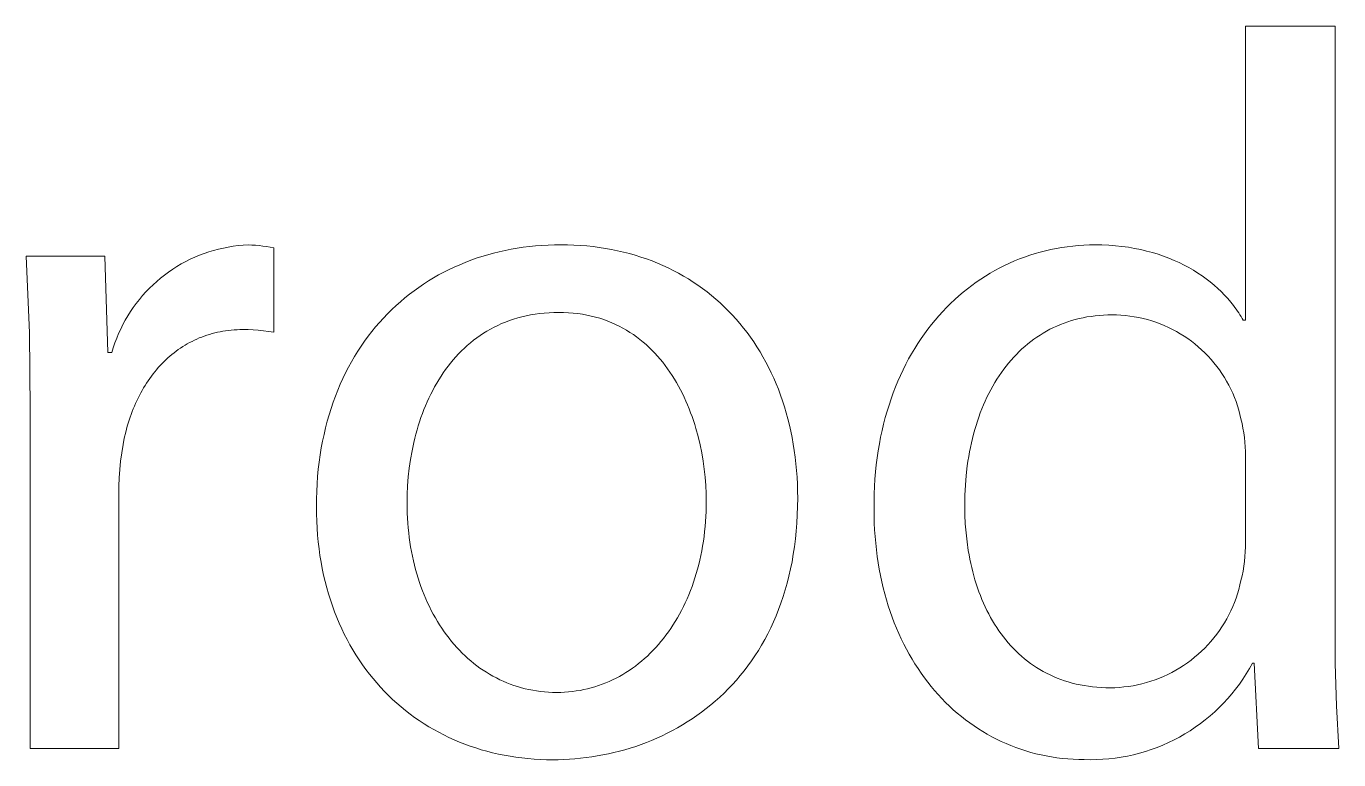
# Model space of a CAD drawing. Header units: millimetres. Extents: x -1576 to 3664, y -445 to 3215.
# Drawn here: x 1761.6 to 1829.3, y -215.4 to -177.6 of the extents above; entities that cross this region are included whole.
import ezdxf

# ---------------------------------------------------------------- set-up
doc = ezdxf.new("R2010")
doc.units = ezdxf.units.MM
doc.header["$MEASUREMENT"] = 0
doc.layers.add('Domyślny', color=7, linetype='Continuous', true_color=0x000000)

msp = doc.modelspace()

# ---------------------------------------------------------------- linework, layer by layer
at = {"layer": 'Domyślny', "color": 18, "lineweight": 15, "true_color": 0x000000}
for p, q in [((1824.467, -192.714), (1824.467, -177.551)), ((1824.467, -177.551), (1829.091, -177.551)), ((1829.091, -177.551), (1829.091, -208.226)), ((1761.789, -193.363), (1761.619, -189.404)), ((1761.619, -189.404), (1765.668, -189.404)), ((1765.668, -189.404), (1765.825, -194.377)), ((1770.307, -189.461), (1770.546, -189.361)), ((1770.546, -189.361), (1770.788, -189.27)), ((1770.788, -189.27), (1771.033, -189.186)), ((1771.033, -189.186), (1771.281, -189.111)), ((1771.281, -189.111), (1771.531, -189.045)), ((1771.531, -189.045), (1771.783, -188.987)), ((1771.783, -188.987), (1772.037, -188.938)), ((1772.037, -188.938), (1772.293, -188.897)), ((1772.293, -188.897), (1772.55, -188.865)), ((1772.55, -188.865), (1772.807, -188.842)), ((1772.807, -188.842), (1773.066, -188.828)), ((1773.066, -188.828), (1773.255, -188.833)), ((1773.255, -188.833), (1773.443, -188.844)), ((1773.443, -188.844), (1773.631, -188.86)), ((1773.631, -188.86), (1773.818, -188.883)), ((1773.818, -188.883), (1774.005, -188.911)), ((1774.005, -188.911), (1774.19, -188.945)), ((1774.19, -188.945), (1774.375, -188.985)), ((1774.375, -188.985), (1774.375, -193.33)), ((1784.82, -189.518), (1785.112, -189.423)), ((1785.112, -189.423), (1785.407, -189.334)), ((1785.407, -189.334), (1785.706, -189.252)), ((1785.706, -189.252), (1786.007, -189.177)), ((1786.007, -189.177), (1786.312, -189.109)), ((1786.312, -189.109), (1786.619, -189.048)), ((1786.619, -189.048), (1786.93, -188.995)), ((1786.93, -188.995), (1787.243, -188.948)), ((1787.243, -188.948), (1787.559, -188.908)), ((1787.559, -188.908), (1787.877, -188.875)), ((1787.877, -188.875), (1788.198, -188.85)), ((1788.198, -188.85), (1788.521, -188.832)), ((1788.521, -188.832), (1788.847, -188.821)), ((1788.847, -188.821), (1789.175, -188.817)), ((1789.175, -188.817), (1789.515, -188.821)), ((1789.515, -188.821), (1789.851, -188.833)), ((1789.851, -188.833), (1790.184, -188.852)), ((1790.184, -188.852), (1790.514, -188.879)), ((1790.514, -188.879), (1790.839, -188.913)), ((1790.839, -188.913), (1791.161, -188.955)), ((1791.161, -188.955), (1791.479, -189.004)), ((1791.479, -189.004), (1791.794, -189.06)), ((1791.794, -189.06), (1792.104, -189.124)), ((1792.104, -189.124), (1792.41, -189.195)), ((1792.41, -189.195), (1792.712, -189.273)), ((1792.712, -189.273), (1793.01, -189.358)), ((1793.01, -189.358), (1793.304, -189.45)), ((1793.304, -189.45), (1793.594, -189.549)), ((1812.826, -189.548), (1813.089, -189.45)), ((1813.089, -189.45), (1813.355, -189.358)), ((1813.355, -189.358), (1813.624, -189.273)), ((1813.624, -189.273), (1813.895, -189.196)), ((1813.895, -189.196), (1814.168, -189.126)), ((1814.168, -189.126), (1814.443, -189.062)), ((1814.443, -189.062), (1814.721, -189.007)), ((1814.721, -189.007), (1815.001, -188.958)), ((1815.001, -188.958), (1815.283, -188.917)), ((1815.283, -188.917), (1815.567, -188.883)), ((1815.567, -188.883), (1815.853, -188.857)), ((1815.853, -188.857), (1816.14, -188.838)), ((1816.14, -188.838), (1816.429, -188.826)), ((1816.429, -188.826), (1816.719, -188.823)), ((1816.719, -188.823), (1817.077, -188.828)), ((1817.077, -188.828), (1817.428, -188.844)), ((1817.428, -188.844), (1817.772, -188.87)), ((1817.772, -188.87), (1818.108, -188.905)), ((1818.108, -188.905), (1818.437, -188.951)), ((1818.437, -188.951), (1818.758, -189.005)), ((1818.758, -189.005), (1819.072, -189.069)), ((1819.072, -189.069), (1819.378, -189.141)), ((1819.378, -189.141), (1819.677, -189.222)), ((1819.677, -189.222), (1819.969, -189.31)), ((1819.969, -189.31), (1820.252, -189.407)), ((1820.252, -189.407), (1820.529, -189.511)), ((1768.957, -190.224), (1769.171, -190.078)), ((1769.171, -190.078), (1769.389, -189.939)), ((1769.389, -189.939), (1769.612, -189.808)), ((1769.612, -189.808), (1769.84, -189.685)), ((1769.84, -189.685), (1770.071, -189.569)), ((1770.071, -189.569), (1770.307, -189.461)), ((1783.145, -190.235), (1783.414, -190.098)), ((1783.414, -190.098), (1783.688, -189.969)), ((1783.688, -189.969), (1783.966, -189.846)), ((1783.966, -189.846), (1784.247, -189.73)), ((1784.247, -189.73), (1784.532, -189.621)), ((1784.532, -189.621), (1784.82, -189.518)), ((1793.594, -189.549), (1793.879, -189.655)), ((1793.879, -189.655), (1794.16, -189.768)), ((1794.16, -189.768), (1794.437, -189.887)), ((1794.437, -189.887), (1794.709, -190.013)), ((1794.709, -190.013), (1794.976, -190.145)), ((1811.555, -190.146), (1811.803, -190.013)), ((1811.803, -190.013), (1812.054, -189.886)), ((1812.054, -189.886), (1812.309, -189.767)), ((1812.309, -189.767), (1812.566, -189.654)), ((1812.566, -189.654), (1812.826, -189.548)), ((1820.529, -189.511), (1820.797, -189.622)), ((1820.797, -189.622), (1821.057, -189.74)), ((1821.057, -189.74), (1821.31, -189.865)), ((1821.31, -189.865), (1821.555, -189.996)), ((1821.555, -189.996), (1821.792, -190.133)), ((1821.792, -190.133), (1822.021, -190.276)), ((1768.156, -190.879), (1768.348, -190.705)), ((1768.348, -190.705), (1768.545, -190.538)), ((1768.545, -190.538), (1768.749, -190.378)), ((1768.749, -190.378), (1768.957, -190.224)), ((1782.106, -190.845), (1782.359, -190.683)), ((1782.359, -190.683), (1782.617, -190.527)), ((1782.617, -190.527), (1782.879, -190.377)), ((1782.879, -190.377), (1783.145, -190.235)), ((1794.976, -190.145), (1795.239, -190.285)), ((1795.239, -190.285), (1795.498, -190.43)), ((1795.498, -190.43), (1795.752, -190.582)), ((1795.752, -190.582), (1796, -190.741)), ((1796, -190.741), (1796.245, -190.905)), ((1810.366, -190.912), (1810.597, -190.746)), ((1810.597, -190.746), (1810.831, -190.586)), ((1810.831, -190.586), (1811.069, -190.432)), ((1811.069, -190.432), (1811.31, -190.286)), ((1811.31, -190.286), (1811.555, -190.146)), ((1822.021, -190.276), (1822.242, -190.424)), ((1822.242, -190.424), (1822.455, -190.578)), ((1822.455, -190.578), (1822.659, -190.736)), ((1822.659, -190.736), (1822.856, -190.899)), ((1767.451, -191.636), (1767.618, -191.438)), ((1767.618, -191.438), (1767.791, -191.246)), ((1767.791, -191.246), (1767.97, -191.059)), ((1767.97, -191.059), (1768.156, -190.879)), ((1781.138, -191.56), (1781.373, -191.372)), ((1781.373, -191.372), (1781.613, -191.19)), ((1781.613, -191.19), (1781.857, -191.014)), ((1781.857, -191.014), (1782.106, -190.845)), ((1796.245, -190.905), (1796.484, -191.076)), ((1796.484, -191.076), (1796.718, -191.253)), ((1796.718, -191.253), (1796.947, -191.436)), ((1796.947, -191.436), (1797.172, -191.625)), ((1809.483, -191.643), (1809.698, -191.451)), ((1809.698, -191.451), (1809.916, -191.265)), ((1809.916, -191.265), (1810.139, -191.085)), ((1810.139, -191.085), (1810.366, -190.912)), ((1822.856, -190.899), (1823.044, -191.066)), ((1823.044, -191.066), (1823.224, -191.237)), ((1823.224, -191.237), (1823.396, -191.412)), ((1823.396, -191.412), (1823.56, -191.59)), ((1766.993, -192.263), (1767.139, -192.049)), ((1767.139, -192.049), (1767.291, -191.84)), ((1767.291, -191.84), (1767.451, -191.636)), ((1780.461, -192.163), (1780.682, -191.956)), ((1780.682, -191.956), (1780.907, -191.755)), ((1780.907, -191.755), (1781.138, -191.56)), ((1797.172, -191.625), (1797.391, -191.82)), ((1797.391, -191.82), (1797.605, -192.021)), ((1797.605, -192.021), (1797.813, -192.228)), ((1808.864, -192.258), (1809.066, -192.047)), ((1809.066, -192.047), (1809.272, -191.842)), ((1809.272, -191.842), (1809.483, -191.643)), ((1823.56, -191.59), (1823.715, -191.771)), ((1823.715, -191.771), (1823.789, -191.863)), ((1823.789, -191.863), (1823.861, -191.955)), ((1823.861, -191.955), (1823.931, -192.048)), ((1823.931, -192.048), (1823.999, -192.142)), ((1823.999, -192.142), (1824.065, -192.236)), ((1766.602, -192.934), (1766.725, -192.706)), ((1766.725, -192.706), (1766.855, -192.482)), ((1766.855, -192.482), (1766.993, -192.263)), ((1779.63, -193.055), (1779.83, -192.823)), ((1779.83, -192.823), (1780.035, -192.597)), ((1780.035, -192.597), (1780.245, -192.377)), ((1780.245, -192.377), (1780.461, -192.163)), ((1786.327, -192.803), (1786.127, -192.885)), ((1786.532, -192.726), (1786.327, -192.803)), ((1786.74, -192.655), (1786.532, -192.726)), ((1786.954, -192.591), (1786.74, -192.655)), ((1787.171, -192.532), (1786.954, -192.591)), ((1787.393, -192.481), (1787.171, -192.532)), ((1787.619, -192.435), (1787.393, -192.481)), ((1787.85, -192.397), (1787.619, -192.435)), ((1788.085, -192.365), (1787.85, -192.397)), ((1788.325, -192.34), (1788.085, -192.365)), ((1788.569, -192.322), (1788.325, -192.34)), ((1788.817, -192.311), (1788.569, -192.322)), ((1789.07, -192.307), (1788.817, -192.311)), ((1789.324, -192.311), (1789.07, -192.307)), ((1789.572, -192.323), (1789.324, -192.311)), ((1789.816, -192.342), (1789.572, -192.323)), ((1790.055, -192.369), (1789.816, -192.342)), ((1790.29, -192.404), (1790.055, -192.369)), ((1790.52, -192.445), (1790.29, -192.404)), ((1790.745, -192.494), (1790.52, -192.445)), ((1790.965, -192.549), (1790.745, -192.494)), ((1791.181, -192.612), (1790.965, -192.549)), ((1791.392, -192.681), (1791.181, -192.612)), ((1791.598, -192.756), (1791.392, -192.681)), ((1791.8, -192.838), (1791.598, -192.756)), ((1791.998, -192.926), (1791.8, -192.838)), ((1797.813, -192.228), (1798.017, -192.44)), ((1798.017, -192.44), (1798.215, -192.658)), ((1798.215, -192.658), (1798.408, -192.882)), ((1808.286, -192.929), (1808.474, -192.7)), ((1808.474, -192.7), (1808.667, -192.476)), ((1808.667, -192.476), (1808.864, -192.258)), ((1815.312, -192.793), (1815.123, -192.86)), ((1815.504, -192.732), (1815.312, -192.793)), ((1815.7, -192.676), (1815.504, -192.732)), ((1815.898, -192.626), (1815.7, -192.676)), ((1816.099, -192.582), (1815.898, -192.626)), ((1816.304, -192.543), (1816.099, -192.582)), ((1816.511, -192.51), (1816.304, -192.543)), ((1816.722, -192.483), (1816.511, -192.51)), ((1816.935, -192.462), (1816.722, -192.483)), ((1817.151, -192.447), (1816.935, -192.462)), ((1817.37, -192.438), (1817.151, -192.447)), ((1817.592, -192.435), (1817.37, -192.438)), ((1817.823, -192.438), (1817.592, -192.435)), ((1818.053, -192.449), (1817.823, -192.438)), ((1818.283, -192.468), (1818.053, -192.449)), ((1818.513, -192.494), (1818.283, -192.468)), ((1818.741, -192.529), (1818.513, -192.494)), ((1818.968, -192.571), (1818.741, -192.529)), ((1819.194, -192.621), (1818.968, -192.571)), ((1819.417, -192.679), (1819.194, -192.621)), ((1819.639, -192.744), (1819.417, -192.679)), ((1819.858, -192.817), (1819.639, -192.744)), ((1820.074, -192.897), (1819.858, -192.817)), ((1824.065, -192.236), (1824.129, -192.331)), ((1824.129, -192.331), (1824.19, -192.426)), ((1824.19, -192.426), (1824.25, -192.521)), ((1824.25, -192.521), (1824.307, -192.617)), ((1824.307, -192.617), (1824.362, -192.714)), ((1824.362, -192.714), (1824.467, -192.714)), ((1761.829, -197.325), (1761.789, -193.363)), ((1766.281, -193.641), (1766.38, -193.402)), ((1766.38, -193.402), (1766.487, -193.166)), ((1766.487, -193.166), (1766.602, -192.934)), ((1770.932, -193.481), (1770.8, -193.526)), ((1771.065, -193.438), (1770.932, -193.481)), ((1771.201, -193.399), (1771.065, -193.438)), ((1771.337, -193.364), (1771.201, -193.399)), ((1771.475, -193.331), (1771.337, -193.364)), ((1771.615, -193.302), (1771.475, -193.331)), ((1771.757, -193.276), (1771.615, -193.302)), ((1771.899, -193.253), (1771.757, -193.276)), ((1772.044, -193.234), (1771.899, -193.253)), ((1772.189, -193.218), (1772.044, -193.234)), ((1772.337, -193.206), (1772.189, -193.218)), ((1772.485, -193.197), (1772.337, -193.206)), ((1772.635, -193.192), (1772.485, -193.197)), ((1772.787, -193.19), (1772.635, -193.192)), ((1773.053, -193.192), (1772.787, -193.19)), ((1773.319, -193.203), (1773.053, -193.192)), ((1773.584, -193.222), (1773.319, -193.203)), ((1773.849, -193.25), (1773.584, -193.222)), ((1774.112, -193.285), (1773.849, -193.25)), ((1774.375, -193.33), (1774.112, -193.285)), ((1779.246, -193.538), (1779.435, -193.293)), ((1779.435, -193.293), (1779.63, -193.055)), ((1785.015, -193.499), (1784.845, -193.62)), ((1785.19, -193.383), (1785.015, -193.499)), ((1785.369, -193.273), (1785.19, -193.383)), ((1785.552, -193.168), (1785.369, -193.273)), ((1785.739, -193.068), (1785.552, -193.168)), ((1785.931, -192.974), (1785.739, -193.068)), ((1786.127, -192.885), (1785.931, -192.974)), ((1792.19, -193.02), (1791.998, -192.926)), ((1792.379, -193.119), (1792.19, -193.02)), ((1792.563, -193.225), (1792.379, -193.119)), ((1792.742, -193.336), (1792.563, -193.225)), ((1792.917, -193.452), (1792.742, -193.336)), ((1793.088, -193.574), (1792.917, -193.452)), ((1798.408, -192.882), (1798.595, -193.111)), ((1798.595, -193.111), (1798.777, -193.346)), ((1798.777, -193.346), (1798.953, -193.586)), ((1807.751, -193.655), (1807.924, -193.407)), ((1807.924, -193.407), (1808.103, -193.165)), ((1808.103, -193.165), (1808.286, -192.929)), ((1813.885, -193.473), (1813.721, -193.581)), ((1814.052, -193.37), (1813.885, -193.473)), ((1814.223, -193.272), (1814.052, -193.37)), ((1814.396, -193.179), (1814.223, -193.272)), ((1814.573, -193.092), (1814.396, -193.179)), ((1814.753, -193.009), (1814.573, -193.092)), ((1814.936, -192.932), (1814.753, -193.009)), ((1815.123, -192.86), (1814.936, -192.932)), ((1820.288, -192.984), (1820.074, -192.897)), ((1820.499, -193.079), (1820.288, -192.984)), ((1820.706, -193.181), (1820.499, -193.079)), ((1820.91, -193.289), (1820.706, -193.181)), ((1821.109, -193.405), (1820.91, -193.289)), ((1821.305, -193.528), (1821.109, -193.405)), ((1766.034, -194.377), (1766.108, -194.129)), ((1766.108, -194.129), (1766.191, -193.883)), ((1766.191, -193.883), (1766.281, -193.641)), ((1769.572, -194.147), (1769.458, -194.225)), ((1769.687, -194.072), (1769.572, -194.147)), ((1769.804, -193.999), (1769.687, -194.072)), ((1769.922, -193.93), (1769.804, -193.999)), ((1770.043, -193.863), (1769.922, -193.93)), ((1770.165, -193.799), (1770.043, -193.863)), ((1770.288, -193.739), (1770.165, -193.799)), ((1770.414, -193.681), (1770.288, -193.739)), ((1770.541, -193.626), (1770.414, -193.681)), ((1770.669, -193.575), (1770.541, -193.626)), ((1770.8, -193.526), (1770.669, -193.575)), ((1778.713, -194.308), (1778.885, -194.045)), ((1778.885, -194.045), (1779.063, -193.788)), ((1779.063, -193.788), (1779.246, -193.538)), ((1784.204, -194.151), (1784.054, -194.296)), ((1784.358, -194.011), (1784.204, -194.151)), ((1784.516, -193.876), (1784.358, -194.011)), ((1784.678, -193.745), (1784.516, -193.876)), ((1784.845, -193.62), (1784.678, -193.745)), ((1793.255, -193.701), (1793.088, -193.574)), ((1793.417, -193.833), (1793.255, -193.701)), ((1793.574, -193.969), (1793.417, -193.833)), ((1793.728, -194.11), (1793.574, -193.969)), ((1793.877, -194.256), (1793.728, -194.11)), ((1798.953, -193.586), (1799.123, -193.832)), ((1799.123, -193.832), (1799.288, -194.083)), ((1799.288, -194.083), (1799.447, -194.339)), ((1807.262, -194.435), (1807.42, -194.169)), ((1807.42, -194.169), (1807.583, -193.909)), ((1807.583, -193.909), (1807.751, -193.655)), ((1813.097, -194.061), (1812.949, -194.193)), ((1813.248, -193.934), (1813.097, -194.061)), ((1813.402, -193.812), (1813.248, -193.934)), ((1813.56, -193.694), (1813.402, -193.812)), ((1813.721, -193.581), (1813.56, -193.694)), ((1821.497, -193.657), (1821.305, -193.528)), ((1821.684, -193.792), (1821.497, -193.657)), ((1821.866, -193.934), (1821.684, -193.792)), ((1822.043, -194.082), (1821.866, -193.934)), ((1822.215, -194.236), (1822.043, -194.082)), ((1765.825, -194.377), (1766.034, -194.377)), ((1768.717, -194.848), (1768.618, -194.947)), ((1768.817, -194.751), (1768.717, -194.848)), ((1768.919, -194.657), (1768.817, -194.751)), ((1769.023, -194.565), (1768.919, -194.657)), ((1769.129, -194.476), (1769.023, -194.565)), ((1769.237, -194.39), (1769.129, -194.476)), ((1769.347, -194.306), (1769.237, -194.39)), ((1769.458, -194.225), (1769.347, -194.306)), ((1778.233, -195.131), (1778.387, -194.851)), ((1778.387, -194.851), (1778.547, -194.576)), ((1778.547, -194.576), (1778.713, -194.308)), ((1783.63, -194.754), (1783.496, -194.916)), ((1783.767, -194.597), (1783.63, -194.754)), ((1783.909, -194.444), (1783.767, -194.597)), ((1784.054, -194.296), (1783.909, -194.444)), ((1794.022, -194.406), (1793.877, -194.256)), ((1794.163, -194.56), (1794.022, -194.406)), ((1794.3, -194.719), (1794.163, -194.56)), ((1794.432, -194.881), (1794.3, -194.719)), ((1799.447, -194.339), (1799.601, -194.6)), ((1799.601, -194.6), (1799.748, -194.867)), ((1799.748, -194.867), (1799.89, -195.138)), ((1806.963, -194.983), (1807.11, -194.706)), ((1807.11, -194.706), (1807.262, -194.435)), ((1812.392, -194.765), (1812.262, -194.919)), ((1812.526, -194.615), (1812.392, -194.765)), ((1812.664, -194.47), (1812.526, -194.615)), ((1812.805, -194.329), (1812.664, -194.47)), ((1812.949, -194.193), (1812.805, -194.329)), ((1822.382, -194.395), (1822.215, -194.236)), ((1822.543, -194.561), (1822.382, -194.395)), ((1822.699, -194.731), (1822.543, -194.561)), ((1822.849, -194.907), (1822.699, -194.731)), ((1768.156, -195.481), (1768.069, -195.596)), ((1768.244, -195.37), (1768.156, -195.481)), ((1768.335, -195.26), (1768.244, -195.37)), ((1768.427, -195.153), (1768.335, -195.26)), ((1768.522, -195.049), (1768.427, -195.153)), ((1768.618, -194.947), (1768.522, -195.049)), ((1777.944, -195.709), (1778.086, -195.417)), ((1778.086, -195.417), (1778.233, -195.131)), ((1783.12, -195.422), (1783.003, -195.598)), ((1783.241, -195.249), (1783.12, -195.422)), ((1783.367, -195.081), (1783.241, -195.249)), ((1783.496, -194.916), (1783.367, -195.081)), ((1794.561, -195.047), (1794.432, -194.881)), ((1794.685, -195.216), (1794.561, -195.047)), ((1794.806, -195.389), (1794.685, -195.216)), ((1794.922, -195.566), (1794.806, -195.389)), ((1799.89, -195.138), (1800.025, -195.415)), ((1800.025, -195.415), (1800.155, -195.696)), ((1806.686, -195.555), (1806.821, -195.266)), ((1806.821, -195.266), (1806.963, -194.983)), ((1811.89, -195.406), (1811.773, -195.576)), ((1812.01, -195.239), (1811.89, -195.406)), ((1812.134, -195.077), (1812.01, -195.239)), ((1812.262, -194.919), (1812.134, -195.077)), ((1822.992, -195.088), (1822.849, -194.907)), ((1823.129, -195.274), (1822.992, -195.088)), ((1823.26, -195.464), (1823.129, -195.274)), ((1823.385, -195.658), (1823.26, -195.464)), ((1767.667, -196.2), (1767.593, -196.328)), ((1767.743, -196.075), (1767.667, -196.2)), ((1767.822, -195.952), (1767.743, -196.075)), ((1767.902, -195.831), (1767.822, -195.952)), ((1767.985, -195.712), (1767.902, -195.831)), ((1768.069, -195.596), (1767.985, -195.712)), ((1777.681, -196.311), (1777.809, -196.007)), ((1777.809, -196.007), (1777.944, -195.709)), ((1782.674, -196.146), (1782.572, -196.334)), ((1782.78, -195.96), (1782.674, -196.146)), ((1782.889, -195.777), (1782.78, -195.96)), ((1783.003, -195.598), (1782.889, -195.777)), ((1795.034, -195.745), (1794.922, -195.566)), ((1795.143, -195.928), (1795.034, -195.745)), ((1795.247, -196.113), (1795.143, -195.928)), ((1795.347, -196.301), (1795.247, -196.113)), ((1800.155, -195.696), (1800.278, -195.982)), ((1800.278, -195.982), (1800.395, -196.273)), ((1806.314, -196.454), (1806.432, -196.149)), ((1806.432, -196.149), (1806.556, -195.849)), ((1806.556, -195.849), (1806.686, -195.555)), ((1811.444, -196.112), (1811.341, -196.298)), ((1811.55, -195.929), (1811.444, -196.112)), ((1811.66, -195.751), (1811.55, -195.929)), ((1811.773, -195.576), (1811.66, -195.751)), ((1823.502, -195.857), (1823.385, -195.658)), ((1823.613, -196.06), (1823.502, -195.857)), ((1823.717, -196.266), (1823.613, -196.06)), ((1767.318, -196.859), (1767.255, -196.997)), ((1767.384, -196.723), (1767.318, -196.859)), ((1767.451, -196.59), (1767.384, -196.723)), ((1767.521, -196.458), (1767.451, -196.59)), ((1767.593, -196.328), (1767.521, -196.458)), ((1777.443, -196.935), (1777.559, -196.62)), ((1777.559, -196.62), (1777.681, -196.311)), ((1782.381, -196.721), (1782.291, -196.918)), ((1782.475, -196.526), (1782.381, -196.721)), ((1782.572, -196.334), (1782.475, -196.526)), ((1795.444, -196.491), (1795.347, -196.301)), ((1795.537, -196.684), (1795.444, -196.491)), ((1795.626, -196.879), (1795.537, -196.684)), ((1795.711, -197.077), (1795.626, -196.879)), ((1800.395, -196.273), (1800.506, -196.569)), ((1800.506, -196.569), (1800.611, -196.869)), ((1800.611, -196.869), (1800.709, -197.174)), ((1806.097, -197.082), (1806.203, -196.765)), ((1806.203, -196.765), (1806.314, -196.454)), ((1811.056, -196.878), (1810.968, -197.079)), ((1811.147, -196.681), (1811.056, -196.878)), ((1811.243, -196.487), (1811.147, -196.681)), ((1811.341, -196.298), (1811.243, -196.487)), ((1823.814, -196.475), (1823.717, -196.266)), ((1823.903, -196.688), (1823.814, -196.475)), ((1823.986, -196.904), (1823.903, -196.688)), ((1761.829, -214.792), (1761.829, -197.325)), ((1767.024, -197.569), (1766.972, -197.716)), ((1767.078, -197.423), (1767.024, -197.569)), ((1767.135, -197.279), (1767.078, -197.423)), ((1767.194, -197.137), (1767.135, -197.279)), ((1767.255, -196.997), (1767.194, -197.137)), ((1777.233, -197.582), (1777.335, -197.256)), ((1777.335, -197.256), (1777.443, -196.935)), ((1782.044, -197.525), (1781.969, -197.732)), ((1782.122, -197.32), (1782.044, -197.525)), ((1782.205, -197.118), (1782.122, -197.32)), ((1782.291, -196.918), (1782.205, -197.118)), ((1795.792, -197.276), (1795.711, -197.077)), ((1795.869, -197.477), (1795.792, -197.276)), ((1795.943, -197.679), (1795.869, -197.477)), ((1800.709, -197.174), (1800.801, -197.483)), ((1800.801, -197.483), (1800.887, -197.797)), ((1805.905, -197.731), (1805.998, -197.403)), ((1805.998, -197.403), (1806.097, -197.082)), ((1810.803, -197.49), (1810.726, -197.701)), ((1810.883, -197.283), (1810.803, -197.49)), ((1810.968, -197.079), (1810.883, -197.283)), ((1824.06, -197.122), (1823.986, -196.904)), ((1824.128, -197.343), (1824.06, -197.122)), ((1824.188, -197.566), (1824.128, -197.343)), ((1824.24, -197.791), (1824.188, -197.566)), ((1766.83, -198.17), (1766.747, -198.481)), ((1766.922, -197.866), (1766.83, -198.17)), ((1766.972, -197.716), (1766.922, -197.866)), ((1776.97, -198.595), (1777.05, -198.252)), ((1777.05, -198.252), (1777.138, -197.914)), ((1777.138, -197.914), (1777.233, -197.582)), ((1781.832, -198.152), (1781.768, -198.364)), ((1781.899, -197.941), (1781.832, -198.152)), ((1781.969, -197.732), (1781.899, -197.941)), ((1796.013, -197.883), (1795.943, -197.679)), ((1796.08, -198.089), (1796.013, -197.883)), ((1796.142, -198.295), (1796.08, -198.089)), ((1800.887, -197.797), (1800.966, -198.115)), ((1800.966, -198.115), (1801.038, -198.438)), ((1805.739, -198.401), (1805.819, -198.063)), ((1805.819, -198.063), (1805.905, -197.731)), ((1810.583, -198.132), (1810.518, -198.353)), ((1810.653, -197.915), (1810.583, -198.132)), ((1810.726, -197.701), (1810.653, -197.915)), ((1824.296, -198.029), (1824.24, -197.791)), ((1824.345, -198.269), (1824.296, -198.029)), ((1766.674, -198.799), (1766.61, -199.123)), ((1766.747, -198.481), (1766.674, -198.799)), ((1776.896, -198.944), (1776.97, -198.595)), ((1781.653, -198.795), (1781.601, -199.013)), ((1781.709, -198.579), (1781.653, -198.795)), ((1781.768, -198.364), (1781.709, -198.579)), ((1796.257, -198.711), (1796.142, -198.295)), ((1796.357, -199.13), (1796.257, -198.711)), ((1801.038, -198.438), (1801.104, -198.765)), ((1801.104, -198.765), (1801.163, -199.096)), ((1805.599, -199.092), (1805.666, -198.744)), ((1805.666, -198.744), (1805.739, -198.401)), ((1810.398, -198.803), (1810.344, -199.033)), ((1810.456, -198.577), (1810.398, -198.803)), ((1810.518, -198.353), (1810.456, -198.577)), ((1824.385, -198.51), (1824.345, -198.269)), ((1824.418, -198.752), (1824.385, -198.51)), ((1824.442, -198.995), (1824.418, -198.752)), ((1766.539, -199.549), (1766.483, -199.977)), ((1766.61, -199.123), (1766.539, -199.549)), ((1776.772, -199.657), (1776.83, -199.298)), ((1776.83, -199.298), (1776.896, -198.944)), ((1781.508, -199.452), (1781.429, -199.895)), ((1781.601, -199.013), (1781.508, -199.452)), ((1796.444, -199.551), (1796.357, -199.13)), ((1796.516, -199.972), (1796.444, -199.551)), ((1801.163, -199.096), (1801.216, -199.431)), ((1801.216, -199.431), (1801.261, -199.77)), ((1805.488, -199.803), (1805.54, -199.445)), ((1805.54, -199.445), (1805.599, -199.092)), ((1810.248, -199.501), (1810.205, -199.739)), ((1810.294, -199.265), (1810.248, -199.501)), ((1810.344, -199.033), (1810.294, -199.265)), ((1824.459, -199.239), (1824.442, -198.995)), ((1824.467, -199.484), (1824.459, -199.239)), ((1824.467, -199.728), (1824.467, -199.484)), ((1766.483, -199.977), (1766.441, -200.406)), ((1776.677, -200.392), (1776.72, -200.022)), ((1776.72, -200.022), (1776.772, -199.657)), ((1781.429, -199.895), (1781.366, -200.343)), ((1796.575, -200.393), (1796.516, -199.972)), ((1801.261, -199.77), (1801.3, -200.113)), ((1801.3, -200.113), (1801.332, -200.46)), ((1805.404, -200.535), (1805.442, -200.167)), ((1805.442, -200.167), (1805.488, -199.803)), ((1810.132, -200.223), (1810.075, -200.718)), ((1810.167, -199.979), (1810.132, -200.223)), ((1810.205, -199.739), (1810.167, -199.979)), ((1824.467, -204.143), (1824.467, -199.728)), ((1766.413, -200.837), (1766.4, -201.269)), ((1766.441, -200.406), (1766.413, -200.837)), ((1776.613, -201.149), (1776.641, -200.768)), ((1776.641, -200.768), (1776.677, -200.392)), ((1781.316, -200.793), (1781.281, -201.244)), ((1781.366, -200.343), (1781.316, -200.793)), ((1796.62, -200.811), (1796.575, -200.393)), ((1796.652, -201.227), (1796.62, -200.811)), ((1801.332, -200.46), (1801.357, -200.811)), ((1801.357, -200.811), (1801.375, -201.166)), ((1805.35, -201.286), (1805.374, -200.908)), ((1805.374, -200.908), (1805.404, -200.535)), ((1810.075, -200.718), (1810.035, -201.222)), ((1766.4, -201.269), (1766.4, -214.792)), ((1776.581, -201.926), (1776.593, -201.535)), ((1776.593, -201.535), (1776.613, -201.149)), ((1781.281, -201.244), (1781.26, -201.696)), ((1796.671, -201.638), (1796.652, -201.227)), ((1801.375, -201.166), (1801.385, -201.524)), ((1801.385, -201.524), (1801.389, -201.887)), ((1805.334, -201.67), (1805.35, -201.286)), ((1810.035, -201.222), (1810.01, -201.736)), ((1776.577, -202.323), (1776.581, -201.926)), ((1781.26, -201.696), (1781.253, -202.148)), ((1781.253, -202.148), (1781.255, -202.407)), ((1796.668, -202.575), (1796.675, -202.311)), ((1796.678, -202.044), (1796.671, -201.638)), ((1796.675, -202.311), (1796.678, -202.044)), ((1801.389, -201.887), (1801.384, -202.323)), ((1805.325, -202.45), (1805.326, -202.057)), ((1805.326, -202.057), (1805.334, -201.67)), ((1810.01, -201.736), (1810.002, -202.258)), ((1810.002, -202.258), (1810.009, -202.737)), ((1776.58, -202.696), (1776.577, -202.323)), ((1776.592, -203.065), (1776.58, -202.696)), ((1781.255, -202.407), (1781.262, -202.664)), ((1781.262, -202.664), (1781.274, -202.919)), ((1781.274, -202.919), (1781.29, -203.172)), ((1796.639, -203.097), (1796.656, -202.838)), ((1796.656, -202.838), (1796.668, -202.575)), ((1801.37, -202.751), (1801.347, -203.172)), ((1801.384, -202.323), (1801.37, -202.751)), ((1805.329, -202.811), (1805.325, -202.45)), ((1805.339, -203.167), (1805.329, -202.811)), ((1810.009, -202.737), (1810.031, -203.209)), ((1776.611, -203.429), (1776.592, -203.065)), ((1776.638, -203.789), (1776.611, -203.429)), ((1781.29, -203.172), (1781.31, -203.423)), ((1781.31, -203.423), (1781.336, -203.671)), ((1796.562, -203.861), (1796.592, -203.609)), ((1796.592, -203.609), (1796.618, -203.355)), ((1796.618, -203.355), (1796.639, -203.097)), ((1801.314, -203.585), (1801.273, -203.99)), ((1801.347, -203.172), (1801.314, -203.585)), ((1805.356, -203.52), (1805.339, -203.167)), ((1805.38, -203.869), (1805.356, -203.52)), ((1810.031, -203.209), (1810.067, -203.676)), ((1776.672, -204.145), (1776.638, -203.789)), ((1776.713, -204.495), (1776.672, -204.145)), ((1781.336, -203.671), (1781.365, -203.917)), ((1781.365, -203.917), (1781.399, -204.16)), ((1781.399, -204.16), (1781.437, -204.401)), ((1796.487, -204.357), (1796.527, -204.11)), ((1796.527, -204.11), (1796.562, -203.861)), ((1801.273, -203.99), (1801.223, -204.388)), ((1805.41, -204.214), (1805.38, -203.869)), ((1805.447, -204.555), (1805.41, -204.214)), ((1810.067, -203.676), (1810.119, -204.135)), ((1810.119, -204.135), (1810.184, -204.587)), ((1824.469, -204.394), (1824.467, -204.143)), ((1776.762, -204.842), (1776.713, -204.495)), ((1776.818, -205.183), (1776.762, -204.842)), ((1781.437, -204.401), (1781.48, -204.64)), ((1781.48, -204.64), (1781.526, -204.876)), ((1781.526, -204.876), (1781.577, -205.109)), ((1796.343, -205.079), (1796.395, -204.841)), ((1796.395, -204.841), (1796.443, -204.6)), ((1796.443, -204.6), (1796.487, -204.357)), ((1801.164, -204.779), (1801.097, -205.161)), ((1801.223, -204.388), (1801.164, -204.779)), ((1805.49, -204.892), (1805.447, -204.555)), ((1805.54, -205.224), (1805.49, -204.892)), ((1810.184, -204.587), (1810.223, -204.81)), ((1810.223, -204.81), (1810.265, -205.031)), ((1824.422, -205.145), (1824.446, -204.895)), ((1824.446, -204.895), (1824.462, -204.645)), ((1824.462, -204.645), (1824.469, -204.394)), ((1776.881, -205.52), (1776.818, -205.183)), ((1776.951, -205.852), (1776.881, -205.52)), ((1781.577, -205.109), (1781.633, -205.339)), ((1781.633, -205.339), (1781.692, -205.567)), ((1781.692, -205.567), (1781.755, -205.791)), ((1796.16, -205.773), (1796.225, -205.545)), ((1796.225, -205.545), (1796.286, -205.313)), ((1796.286, -205.313), (1796.343, -205.079)), ((1801.022, -205.537), (1800.938, -205.904)), ((1801.097, -205.161), (1801.022, -205.537)), ((1805.596, -205.553), (1805.54, -205.224)), ((1805.658, -205.877), (1805.596, -205.553)), ((1810.265, -205.031), (1810.311, -205.25)), ((1810.311, -205.25), (1810.36, -205.466)), ((1810.36, -205.466), (1810.413, -205.68)), ((1810.413, -205.68), (1810.47, -205.892)), ((1824.298, -205.888), (1824.348, -205.642)), ((1824.348, -205.642), (1824.39, -205.394)), ((1824.39, -205.394), (1824.422, -205.145)), ((1777.028, -206.179), (1776.951, -205.852)), ((1777.111, -206.501), (1777.028, -206.179)), ((1781.755, -205.791), (1781.822, -206.013)), ((1781.822, -206.013), (1781.894, -206.232)), ((1781.894, -206.232), (1781.969, -206.448)), ((1795.941, -206.439), (1796.018, -206.22)), ((1796.018, -206.22), (1796.091, -205.998)), ((1796.091, -205.998), (1796.16, -205.773)), ((1800.847, -206.264), (1800.748, -206.617)), ((1800.938, -205.904), (1800.847, -206.264)), ((1805.726, -206.197), (1805.658, -205.877)), ((1805.8, -206.512), (1805.726, -206.197)), ((1810.47, -205.892), (1810.53, -206.101)), ((1810.53, -206.101), (1810.594, -206.308)), ((1810.594, -206.308), (1810.662, -206.512)), ((1824.13, -206.59), (1824.189, -206.362)), ((1824.189, -206.362), (1824.24, -206.132)), ((1824.24, -206.132), (1824.298, -205.888)), ((1777.202, -206.819), (1777.111, -206.501)), ((1777.299, -207.131), (1777.202, -206.819)), ((1781.969, -206.448), (1782.048, -206.66)), ((1782.048, -206.66), (1782.131, -206.869)), ((1782.131, -206.869), (1782.218, -207.075)), ((1795.686, -207.075), (1795.775, -206.866)), ((1795.775, -206.866), (1795.86, -206.654)), ((1795.86, -206.654), (1795.941, -206.439)), ((1800.641, -206.963), (1800.527, -207.301)), ((1800.748, -206.617), (1800.641, -206.963)), ((1805.881, -206.823), (1805.8, -206.512)), ((1805.967, -207.13), (1805.881, -206.823)), ((1810.662, -206.512), (1810.733, -206.713)), ((1810.733, -206.713), (1810.808, -206.911)), ((1810.808, -206.911), (1810.887, -207.106)), ((1823.906, -207.261), (1823.988, -207.04)), ((1823.988, -207.04), (1824.063, -206.816)), ((1824.063, -206.816), (1824.13, -206.59)), ((1777.403, -207.439), (1777.299, -207.131)), ((1777.513, -207.741), (1777.403, -207.439)), ((1782.218, -207.075), (1782.309, -207.278)), ((1782.309, -207.278), (1782.403, -207.477)), ((1782.403, -207.477), (1782.502, -207.673)), ((1782.502, -207.673), (1782.603, -207.865)), ((1795.293, -207.872), (1795.397, -207.678)), ((1795.397, -207.678), (1795.497, -207.48)), ((1795.497, -207.48), (1795.593, -207.279)), ((1795.593, -207.279), (1795.686, -207.075)), ((1800.405, -207.631), (1800.276, -207.954)), ((1800.527, -207.301), (1800.405, -207.631)), ((1806.059, -207.431), (1805.967, -207.13)), ((1806.157, -207.729), (1806.059, -207.431)), ((1810.887, -207.106), (1810.969, -207.299)), ((1810.969, -207.299), (1811.055, -207.488)), ((1811.055, -207.488), (1811.145, -207.675)), ((1811.145, -207.675), (1811.238, -207.858)), ((1823.616, -207.905), (1823.72, -207.694)), ((1823.72, -207.694), (1823.817, -207.479)), ((1823.817, -207.479), (1823.906, -207.261)), ((1777.629, -208.038), (1777.513, -207.741)), ((1777.752, -208.33), (1777.629, -208.038)), ((1777.881, -208.617), (1777.752, -208.33)), ((1782.603, -207.865), (1782.709, -208.054)), ((1782.709, -208.054), (1782.818, -208.239)), ((1782.818, -208.239), (1782.93, -208.42)), ((1794.961, -208.43), (1795.075, -208.248)), ((1795.075, -208.248), (1795.186, -208.062)), ((1795.186, -208.062), (1795.293, -207.872)), ((1800.14, -208.27), (1799.998, -208.579)), ((1800.276, -207.954), (1800.14, -208.27)), ((1806.261, -208.021), (1806.157, -207.729)), ((1806.37, -208.309), (1806.261, -208.021)), ((1806.485, -208.592), (1806.37, -208.309)), ((1811.238, -207.858), (1811.335, -208.038)), ((1811.335, -208.038), (1811.436, -208.214)), ((1811.436, -208.214), (1811.54, -208.387)), ((1811.54, -208.387), (1811.648, -208.556)), ((1823.261, -208.516), (1823.386, -208.317)), ((1823.386, -208.317), (1823.505, -208.113)), ((1823.505, -208.113), (1823.616, -207.905)), ((1829.091, -208.226), (1829.103, -210.414)), ((1778.017, -208.899), (1777.881, -208.617)), ((1778.158, -209.175), (1778.017, -208.899)), ((1782.93, -208.42), (1783.046, -208.597)), ((1783.046, -208.597), (1783.165, -208.771)), ((1783.165, -208.771), (1783.288, -208.94)), ((1783.288, -208.94), (1783.414, -209.106)), ((1794.47, -209.119), (1794.598, -208.953)), ((1794.598, -208.953), (1794.722, -208.783)), ((1794.722, -208.783), (1794.843, -208.609)), ((1794.843, -208.609), (1794.961, -208.43)), ((1799.848, -208.88), (1799.692, -209.175)), ((1799.998, -208.579), (1799.848, -208.88)), ((1806.605, -208.87), (1806.485, -208.592)), ((1806.731, -209.143), (1806.605, -208.87)), ((1811.648, -208.556), (1811.76, -208.722)), ((1811.76, -208.722), (1811.875, -208.884)), ((1811.875, -208.884), (1811.994, -209.043)), ((1811.994, -209.043), (1812.117, -209.197)), ((1822.846, -209.088), (1822.991, -208.902)), ((1822.991, -208.902), (1823.129, -208.712)), ((1823.129, -208.712), (1823.261, -208.516)), ((1778.305, -209.446), (1778.158, -209.175)), ((1778.459, -209.712), (1778.305, -209.446)), ((1778.618, -209.972), (1778.459, -209.712)), ((1783.414, -209.106), (1783.544, -209.268)), ((1783.544, -209.268), (1783.677, -209.425)), ((1783.677, -209.425), (1783.812, -209.578)), ((1783.812, -209.578), (1783.952, -209.727)), ((1783.952, -209.727), (1784.094, -209.872)), ((1793.785, -209.885), (1793.928, -209.741)), ((1793.928, -209.741), (1794.068, -209.592)), ((1794.068, -209.592), (1794.206, -209.439)), ((1794.206, -209.439), (1794.34, -209.281)), ((1794.34, -209.281), (1794.47, -209.119)), ((1799.362, -209.741), (1799.187, -210.014)), ((1799.53, -209.462), (1799.362, -209.741)), ((1799.692, -209.175), (1799.53, -209.462)), ((1806.861, -209.411), (1806.731, -209.143)), ((1806.998, -209.675), (1806.861, -209.411)), ((1807.139, -209.933), (1806.998, -209.675)), ((1812.117, -209.197), (1812.243, -209.348)), ((1812.243, -209.348), (1812.373, -209.495)), ((1812.373, -209.495), (1812.507, -209.637)), ((1812.507, -209.637), (1812.644, -209.776)), ((1822.206, -209.779), (1822.375, -209.615)), ((1822.375, -209.615), (1822.538, -209.445)), ((1822.538, -209.445), (1822.695, -209.269)), ((1822.695, -209.269), (1822.846, -209.088)), ((1778.782, -210.227), (1778.618, -209.972)), ((1778.953, -210.476), (1778.782, -210.227)), ((1784.094, -209.872), (1784.239, -210.012)), ((1784.239, -210.012), (1784.388, -210.148)), ((1784.388, -210.148), (1784.539, -210.279)), ((1784.539, -210.279), (1784.693, -210.406)), ((1784.693, -210.406), (1784.851, -210.528)), ((1793.026, -210.54), (1793.183, -210.418)), ((1793.183, -210.418), (1793.338, -210.292)), ((1793.338, -210.292), (1793.49, -210.161)), ((1793.49, -210.161), (1793.639, -210.025)), ((1793.639, -210.025), (1793.785, -209.885)), ((1799.007, -210.28), (1798.82, -210.538)), ((1799.187, -210.014), (1799.007, -210.28)), ((1807.285, -210.185), (1807.139, -209.933)), ((1807.437, -210.433), (1807.285, -210.185)), ((1812.644, -209.776), (1812.785, -209.91)), ((1812.785, -209.91), (1812.93, -210.04)), ((1812.93, -210.04), (1813.078, -210.166)), ((1813.078, -210.166), (1813.23, -210.287)), ((1813.23, -210.287), (1813.386, -210.403)), ((1813.386, -210.403), (1813.545, -210.515)), ((1821.284, -210.511), (1821.478, -210.377)), ((1821.478, -210.377), (1821.668, -210.237)), ((1821.668, -210.237), (1821.852, -210.091)), ((1821.852, -210.091), (1822.032, -209.938)), ((1822.032, -209.938), (1822.206, -209.779)), ((1824.833, -210.389), (1824.678, -210.669)), ((1824.92, -210.389), (1824.833, -210.389)), ((1825.147, -214.786), (1824.92, -210.389)), ((1829.103, -210.414), (1829.167, -212.601)), ((1779.128, -210.719), (1778.953, -210.476)), ((1779.31, -210.957), (1779.128, -210.719)), ((1779.497, -211.19), (1779.31, -210.957)), ((1784.851, -210.528), (1785.011, -210.645)), ((1785.011, -210.645), (1785.174, -210.758)), ((1785.174, -210.758), (1785.34, -210.865)), ((1785.34, -210.865), (1785.508, -210.968)), ((1785.508, -210.968), (1785.68, -211.066)), ((1785.68, -211.066), (1785.854, -211.158)), ((1792.025, -211.167), (1792.198, -211.075)), ((1792.198, -211.075), (1792.369, -210.978)), ((1792.369, -210.978), (1792.537, -210.875)), ((1792.537, -210.875), (1792.702, -210.768)), ((1792.702, -210.768), (1792.865, -210.656)), ((1792.865, -210.656), (1793.026, -210.54)), ((1798.431, -211.034), (1798.229, -211.271)), ((1798.629, -210.789), (1798.431, -211.034)), ((1798.82, -210.538), (1798.629, -210.789)), ((1807.593, -210.675), (1807.437, -210.433)), ((1807.754, -210.912), (1807.593, -210.675)), ((1807.92, -211.144), (1807.754, -210.912)), ((1813.545, -210.515), (1813.708, -210.622)), ((1813.708, -210.622), (1813.875, -210.725)), ((1813.875, -210.725), (1814.046, -210.822)), ((1814.046, -210.822), (1814.22, -210.915)), ((1814.22, -210.915), (1814.397, -211.003)), ((1814.397, -211.003), (1814.579, -211.085)), ((1814.579, -211.085), (1814.764, -211.163)), ((1820.034, -211.167), (1820.251, -211.075)), ((1820.251, -211.075), (1820.465, -210.977)), ((1820.465, -210.977), (1820.676, -210.871)), ((1820.676, -210.871), (1820.882, -210.758)), ((1820.882, -210.758), (1821.085, -210.638)), ((1821.085, -210.638), (1821.284, -210.511)), ((1824.514, -210.943), (1824.341, -211.211)), ((1824.678, -210.669), (1824.514, -210.943)), ((1779.689, -211.416), (1779.497, -211.19)), ((1779.886, -211.637), (1779.689, -211.416)), ((1780.088, -211.852), (1779.886, -211.637)), ((1785.854, -211.158), (1786.03, -211.246)), ((1786.03, -211.246), (1786.209, -211.328)), ((1786.209, -211.328), (1786.391, -211.406)), ((1786.391, -211.406), (1786.575, -211.478)), ((1786.575, -211.478), (1786.762, -211.544)), ((1786.762, -211.544), (1786.951, -211.605)), ((1786.951, -211.605), (1787.143, -211.661)), ((1787.143, -211.661), (1787.336, -211.711)), ((1787.336, -211.711), (1787.532, -211.755)), ((1787.532, -211.755), (1787.731, -211.794)), ((1790.172, -211.795), (1790.366, -211.757)), ((1790.366, -211.757), (1790.559, -211.713)), ((1790.559, -211.713), (1790.75, -211.664)), ((1790.75, -211.664), (1790.939, -211.609)), ((1790.939, -211.609), (1791.125, -211.549)), ((1791.125, -211.549), (1791.31, -211.483)), ((1791.31, -211.483), (1791.492, -211.412)), ((1791.492, -211.412), (1791.672, -211.335)), ((1791.672, -211.335), (1791.85, -211.253)), ((1791.85, -211.253), (1792.025, -211.167)), ((1797.809, -211.725), (1797.591, -211.941)), ((1798.021, -211.501), (1797.809, -211.725)), ((1798.229, -211.271), (1798.021, -211.501)), ((1808.091, -211.37), (1807.92, -211.144)), ((1808.267, -211.59), (1808.091, -211.37)), ((1808.446, -211.805), (1808.267, -211.59)), ((1814.764, -211.163), (1814.953, -211.235)), ((1814.953, -211.235), (1815.145, -211.302)), ((1815.145, -211.302), (1815.341, -211.363)), ((1815.341, -211.363), (1815.541, -211.419)), ((1815.541, -211.419), (1815.744, -211.469)), ((1815.744, -211.469), (1815.952, -211.514)), ((1815.952, -211.514), (1816.162, -211.553)), ((1816.162, -211.553), (1816.377, -211.586)), ((1816.377, -211.586), (1816.595, -211.614)), ((1816.595, -211.614), (1816.817, -211.635)), ((1816.817, -211.635), (1817.042, -211.651)), ((1817.042, -211.651), (1817.272, -211.66)), ((1817.272, -211.66), (1817.505, -211.663)), ((1817.505, -211.663), (1817.74, -211.658)), ((1817.74, -211.658), (1817.976, -211.644)), ((1817.976, -211.644), (1818.21, -211.622)), ((1818.21, -211.622), (1818.444, -211.593)), ((1818.444, -211.593), (1818.677, -211.555)), ((1818.677, -211.555), (1818.908, -211.51)), ((1818.908, -211.51), (1819.138, -211.457)), ((1819.138, -211.457), (1819.365, -211.396)), ((1819.365, -211.396), (1819.591, -211.327)), ((1819.591, -211.327), (1819.814, -211.251)), ((1819.814, -211.251), (1820.034, -211.167)), ((1823.967, -211.729), (1823.767, -211.978)), ((1824.158, -211.473), (1823.967, -211.729)), ((1824.341, -211.211), (1824.158, -211.473)), ((1780.296, -212.061), (1780.088, -211.852)), ((1780.508, -212.264), (1780.296, -212.061)), ((1780.725, -212.462), (1780.508, -212.264)), ((1780.947, -212.653), (1780.725, -212.462)), ((1787.731, -211.794), (1787.931, -211.827)), ((1787.931, -211.827), (1788.134, -211.854)), ((1788.134, -211.854), (1788.339, -211.875)), ((1788.339, -211.875), (1788.546, -211.89)), ((1788.546, -211.89), (1788.754, -211.899)), ((1788.754, -211.899), (1788.965, -211.902)), ((1788.965, -211.902), (1789.171, -211.899)), ((1789.171, -211.899), (1789.374, -211.89)), ((1789.374, -211.89), (1789.576, -211.875)), ((1789.576, -211.875), (1789.777, -211.854)), ((1789.777, -211.854), (1789.975, -211.828)), ((1789.975, -211.828), (1790.172, -211.795)), ((1797.143, -212.353), (1796.912, -212.549)), ((1797.369, -212.151), (1797.143, -212.353)), ((1797.591, -211.941), (1797.369, -212.151)), ((1808.631, -212.014), (1808.446, -211.805)), ((1808.82, -212.218), (1808.631, -212.014)), ((1809.013, -212.415), (1808.82, -212.218)), ((1809.21, -212.607), (1809.013, -212.415)), ((1823.343, -212.456), (1823.119, -212.683)), ((1823.559, -212.221), (1823.343, -212.456)), ((1823.767, -211.978), (1823.559, -212.221)), ((1781.174, -212.838), (1780.947, -212.653)), ((1781.405, -213.017), (1781.174, -212.838)), ((1781.641, -213.19), (1781.405, -213.017)), ((1796.195, -213.096), (1795.948, -213.265)), ((1796.438, -212.921), (1796.195, -213.096)), ((1796.677, -212.738), (1796.438, -212.921)), ((1796.912, -212.549), (1796.677, -212.738)), ((1809.412, -212.793), (1809.21, -212.607)), ((1809.618, -212.973), (1809.412, -212.793)), ((1809.827, -213.147), (1809.618, -212.973)), ((1822.648, -213.115), (1822.402, -213.318)), ((1822.887, -212.903), (1822.648, -213.115)), ((1823.119, -212.683), (1822.887, -212.903)), ((1829.167, -212.601), (1829.283, -214.786)), ((1781.881, -213.357), (1781.641, -213.19)), ((1782.126, -213.517), (1781.881, -213.357)), ((1782.375, -213.671), (1782.126, -213.517)), ((1782.628, -213.819), (1782.375, -213.671)), ((1795.188, -213.731), (1794.928, -213.873)), ((1795.445, -213.582), (1795.188, -213.731)), ((1795.698, -213.427), (1795.445, -213.582)), ((1795.948, -213.265), (1795.698, -213.427)), ((1810.041, -213.315), (1809.827, -213.147)), ((1810.259, -213.477), (1810.041, -213.315)), ((1810.48, -213.632), (1810.259, -213.477)), ((1810.705, -213.781), (1810.48, -213.632)), ((1810.934, -213.924), (1810.705, -213.781)), ((1821.889, -213.7), (1821.623, -213.877)), ((1822.149, -213.513), (1821.889, -213.7)), ((1822.402, -213.318), (1822.149, -213.513)), ((1782.885, -213.96), (1782.628, -213.819)), ((1783.146, -214.096), (1782.885, -213.96)), ((1783.411, -214.224), (1783.146, -214.096)), ((1783.68, -214.346), (1783.411, -214.224)), ((1783.953, -214.461), (1783.68, -214.346)), ((1784.229, -214.57), (1783.953, -214.461)), ((1793.588, -214.484), (1793.314, -214.587)), ((1793.861, -214.375), (1793.588, -214.484)), ((1794.132, -214.259), (1793.861, -214.375)), ((1794.4, -214.137), (1794.132, -214.259)), ((1794.665, -214.008), (1794.4, -214.137)), ((1794.928, -213.873), (1794.665, -214.008)), ((1811.166, -214.061), (1810.934, -213.924)), ((1811.402, -214.191), (1811.166, -214.061)), ((1811.642, -214.315), (1811.402, -214.191)), ((1811.884, -214.432), (1811.642, -214.315)), ((1812.13, -214.542), (1811.884, -214.432)), ((1820.792, -214.354), (1820.505, -214.493)), ((1821.075, -214.204), (1820.792, -214.354)), ((1821.352, -214.045), (1821.075, -214.204)), ((1821.623, -213.877), (1821.352, -214.045)), ((1766.4, -214.792), (1761.829, -214.792)), ((1784.509, -214.672), (1784.229, -214.57)), ((1784.792, -214.768), (1784.509, -214.672)), ((1785.079, -214.856), (1784.792, -214.768)), ((1785.369, -214.938), (1785.079, -214.856)), ((1785.663, -215.013), (1785.369, -214.938)), ((1785.959, -215.081), (1785.663, -215.013)), ((1786.259, -215.142), (1785.959, -215.081)), ((1786.561, -215.196), (1786.259, -215.142)), ((1791.343, -215.128), (1791.057, -215.18)), ((1791.629, -215.07), (1791.343, -215.128)), ((1791.913, -215.005), (1791.629, -215.07)), ((1792.196, -214.934), (1791.913, -215.005)), ((1792.478, -214.857), (1792.196, -214.934)), ((1792.758, -214.773), (1792.478, -214.857)), ((1793.037, -214.683), (1792.758, -214.773)), ((1793.314, -214.587), (1793.037, -214.683)), ((1812.379, -214.646), (1812.13, -214.542)), ((1812.631, -214.743), (1812.379, -214.646)), ((1812.887, -214.833), (1812.631, -214.743)), ((1813.145, -214.916), (1812.887, -214.833)), ((1813.406, -214.993), (1813.145, -214.916)), ((1813.67, -215.062), (1813.406, -214.993)), ((1813.937, -215.124), (1813.67, -215.062)), ((1814.206, -215.18), (1813.937, -215.124)), ((1818.697, -215.12), (1818.385, -215.188)), ((1819.007, -215.041), (1818.697, -215.12)), ((1819.314, -214.952), (1819.007, -215.041)), ((1819.617, -214.853), (1819.314, -214.952)), ((1819.917, -214.743), (1819.617, -214.853)), ((1820.213, -214.623), (1819.917, -214.743)), ((1820.505, -214.493), (1820.213, -214.623)), ((1829.283, -214.786), (1825.147, -214.786)), ((1786.867, -215.243), (1786.561, -215.196)), ((1787.175, -215.283), (1786.867, -215.243)), ((1787.486, -215.316), (1787.175, -215.283)), ((1787.8, -215.341), (1787.486, -215.316)), ((1788.116, -215.36), (1787.8, -215.341)), ((1788.435, -215.371), (1788.116, -215.36)), ((1788.756, -215.374), (1788.435, -215.371)), ((1789.043, -215.371), (1788.756, -215.374)), ((1789.331, -215.362), (1789.043, -215.371)), ((1789.619, -215.347), (1789.331, -215.362)), ((1789.907, -215.326), (1789.619, -215.347)), ((1790.195, -215.299), (1789.907, -215.326)), ((1790.483, -215.265), (1790.195, -215.299)), ((1790.77, -215.226), (1790.483, -215.265)), ((1791.057, -215.18), (1790.77, -215.226)), ((1814.479, -215.228), (1814.206, -215.18)), ((1814.753, -215.269), (1814.479, -215.228)), ((1815.03, -215.302), (1814.753, -215.269)), ((1815.309, -215.328), (1815.03, -215.302)), ((1815.591, -215.347), (1815.309, -215.328)), ((1815.875, -215.358), (1815.591, -215.347)), ((1816.161, -215.362), (1815.875, -215.358)), ((1816.48, -215.37), (1816.161, -215.362)), ((1816.8, -215.367), (1816.48, -215.37)), ((1817.119, -215.352), (1816.8, -215.367)), ((1817.437, -215.327), (1817.119, -215.352)), ((1817.755, -215.292), (1817.437, -215.327)), ((1818.071, -215.245), (1817.755, -215.292)), ((1818.385, -215.188), (1818.071, -215.245))]:
    msp.add_line(p, q, dxfattribs=at)

doc.saveas('drawing.dxf')
